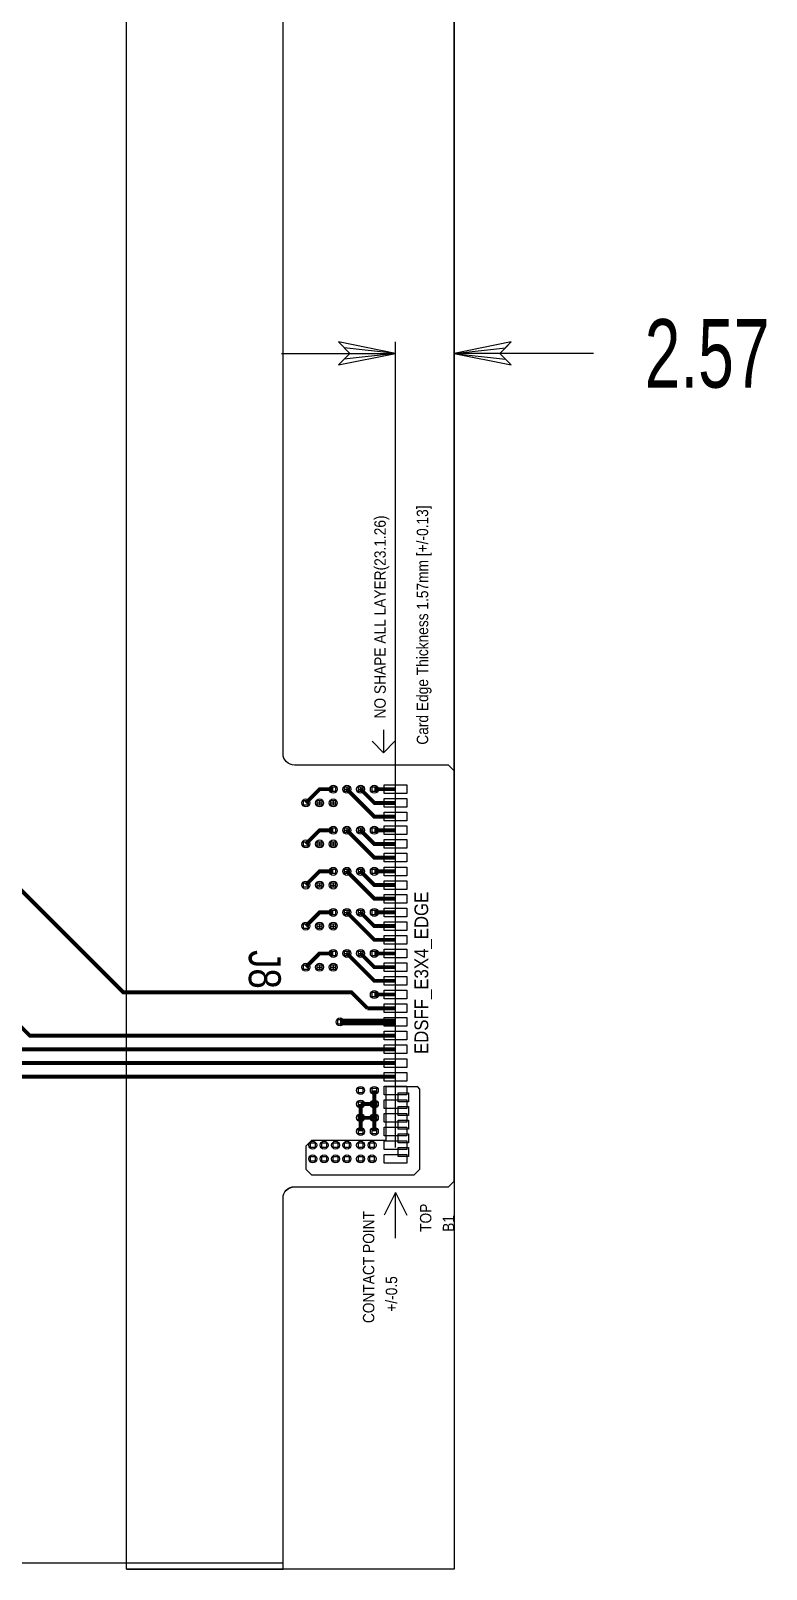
# Model space of a CAD drawing. Extents: x -65 to 700, y -155 to 755.
# Drawn here: x 61.4 to 93.7, y 449.7 to 517.1 of the extents above; entities that cross this region are included whole.
import ezdxf
from ezdxf.enums import TextEntityAlignment as Align

# ---------------------------------------------------------------- set-up
doc = ezdxf.new("R2010")
doc.units = 0
for name, color, linetype in [('BOARD_GEOMETRY_DIMENSION', 212, 'CONTINUOUS'), ('BOARD_GEOMETRY_OUTLINE', 254, 'CONTINUOUS'), ('COMPONENT_VALUE_ASSEMBLY_TOP', 254, 'CONTINUOUS'), ('ETCH_TOP', 72, 'CONTINUOUS'), ('MANUFACTURING_NCBACKDRILL-1-4', 85, 'CONTINUOUS'), ('MANUFACTURING_NCBACKDRILL-16-4', 85, 'CONTINUOUS'), ('MANUFACTURING_NCLEGEND-1-16', 85, 'CONTINUOUS'), ('PACKAGE_GEOMETRY_ASSEMBLY_TOP', 142, 'CONTINUOUS'), ('PACKAGE_GEOMETRY_PLACE_BOUND_TO', 85, 'CONTINUOUS'), ('PIN_TOP', 72, 'CONTINUOUS'), ('REF_DES_SILKSCREEN_TOP', 150, 'CONTINUOUS'), ('VIA_CLASS_TOP', 72, 'CONTINUOUS')]:
    doc.layers.add(name, color=color, linetype=linetype)

# ---------------------------------------------------------------- blocks, each defined once
blk = doc.blocks.new('FIGURE_SQUARE')
blk.add_lwpolyline([(-0.5, -0.5), (-0.5, 0.5), (0.5, 0.5), (0.5, -0.5)], close=True)
blk = doc.blocks.new('FIGURE_CROSS')
for points in [[(-0.5, 0), (0.5, 0)], [(0, 0.5), (0, -0.5)]]:
    blk.add_lwpolyline(points)

msp = doc.modelspace()

# ---------------------------------------------------------------- linework, layer by layer
at = {"layer": 'BOARD_GEOMETRY_DIMENSION'}
for points in [[(80, 478.0097), (80, 531)], [(72.43, 503), (77.43, 503)], [(74.93, 502.5), (77.43, 503), (74.93, 503.5), (75.43, 503), (74.93, 502.5)], [(77.43, 503), (75.18, 503.25), (75.43, 503), (77.43, 503), (75.18, 502.75), (74.93, 502.5)], [(77.43, 468.2), (77.43, 503.5)], [(80, 503), (82.25, 502.75), (82, 503), (80, 503), (82.25, 503.25), (82.5, 503.5)], [(82.5, 503.5), (80, 503), (82.5, 502.5), (82, 503), (82.5, 503.5)], [(80, 467.225), (80, 503.5)], [(86.1, 503), (80, 503)]]:
    msp.add_lwpolyline(points, dxfattribs=at)
at = {"layer": 'BOARD_GEOMETRY_OUTLINE'}
msp.add_lwpolyline([(0, 450), (72.5, 450), (72.5, 465.975, -0.429311), (73, 466.475), (79.75, 466.475), (80, 466.725), (80, 484.705), (79.75, 484.955), (73, 484.955, -0.410035), (72.5, 485.455), (72.5, 522), (0, 522)], format="xyb", close=True, dxfattribs=at)
at = {"layer": 'ETCH_TOP'}
for points, const_width in [([(77.43, 471.9), (56.6001, 471.9), (44.0001, 484.5), (44.0001, 485)], 0.169), ([(77.43, 472.5), (59, 472.5), (47, 484.5), (47, 485)], 0.169), ([(77.43, 473.1), (61.4001, 473.1), (50.0001, 484.5), (50.0001, 485)], 0.169), ([(56.0001, 485), (56.0001, 484.5), (65.5001, 475), (75.5, 475), (76.2, 474.3)], 0.169), ([(74.7, 483.9), (74.1, 483.9), (73.5, 483.3)], 0.169), ([(77.43, 482.7), (76.5, 482.7), (75.3, 483.9)], 0.171), ([(77.43, 483.3), (76.5, 483.3), (75.9, 483.9)], 0.171), ([(77.43, 483.9), (76.5, 483.9)], 0.169), ([(74.7, 482.1), (74.1, 482.1), (73.5, 481.5)], 0.169), ([(77.43, 480.9), (76.5, 480.9), (75.3, 482.1)], 0.171), ([(77.43, 481.5), (76.5, 481.5), (75.9, 482.1)], 0.171), ([(77.43, 482.1), (76.5, 482.1)], 0.169), ([(74.7, 480.3), (74.1, 480.3), (73.5, 479.7)], 0.169), ([(77.43, 479.1), (76.5, 479.1), (75.3, 480.3)], 0.171), ([(77.43, 479.7), (76.5, 479.7), (75.9, 480.3)], 0.171), ([(77.43, 480.3), (76.5, 480.3)], 0.169), ([(74.7, 478.5), (74.1, 478.5), (73.5, 477.9)], 0.169), ([(77.43, 477.3), (76.5, 477.3), (75.3, 478.5)], 0.171), ([(77.43, 477.9), (76.5, 477.9), (75.9, 478.5)], 0.171), ([(77.43, 478.5), (76.5, 478.5)], 0.169), ([(74.7, 476.7), (74.1, 476.7), (73.5, 476.1)], 0.169), ([(77.43, 475.5), (76.5, 475.5), (75.3, 476.7)], 0.171), ([(77.43, 476.1), (76.5, 476.1), (75.9, 476.7)], 0.171), ([(77.43, 476.7), (76.5, 476.7)], 0.169), ([(77.43, 474.9), (76.5, 474.9)], 0.169), ([(77.43, 474.3), (76.2, 474.3)], 0.169), ([(77.43, 473.7), (75, 473.7)], 0.3), ([(53.4997, 472.5004), (53.4997, 472.0004), (54.2001, 471.3), (77.43, 471.3)], 0.169), ([(76.5, 470.7), (76.5, 470.1)], 0.169), ([(76.5, 470.1), (75.9, 470.1)], 0.169), ([(75.9, 469.5), (75.9, 470.1)], 0.169), ([(76.5, 470.1), (76.5, 469.5)], 0.169), ([(75.9, 468.9), (75.9, 469.5)], 0.169), ([(76.5, 469.5), (75.9, 469.5)], 0.169), ([(76.5, 469.5), (76.5, 468.9)], 0.169)]:
    msp.add_lwpolyline(points, dxfattribs=dict(at, const_width=const_width))
for points in [[(77, 470.85), (77, 468.5), (73.75, 468.5), (73.5, 468.25), (73.5, 467.25), (73.75, 467), (78.25, 467), (78.5, 467.25), (78.5, 470.75), (78.4, 470.85)], [(77.55, 470.2), (77.55, 470.6), (78, 470.6), (78, 470.2)], [(77.55, 469.6), (77.55, 470), (78, 470), (78, 469.6)], [(77.55, 469), (77.55, 469.4), (78, 469.4), (78, 469)], [(77.55, 468.4), (77.55, 468.8), (78, 468.8), (78, 468.4)], [(77.55, 467.8), (77.55, 468.2), (78, 468.2), (78, 467.8)]]:
    msp.add_lwpolyline(points, close=True, dxfattribs=at)
at = {"layer": 'PACKAGE_GEOMETRY_ASSEMBLY_TOP'}
msp.add_lwpolyline([(65.632, 449.715), (72.5, 449.715), (72.5, 465.975, -0.414214), (73, 466.475), (79.75, 466.475), (80, 466.725), (80, 484.705), (79.75, 484.955), (73, 484.955, -0.414214), (72.5, 485.455), (72.5, 522.315), (65.632, 522.315)], format="xyb", dxfattribs=at)
for points in [[(76.9, 486.5), (76.9, 485.5), (76.4, 486)], [(76.9, 485.5), (77.4, 486)], [(77.43, 464.225), (77.43, 466.225), (76.93, 465.225)], [(77.43, 466.225), (77.93, 465.225)]]:
    msp.add_lwpolyline(points, dxfattribs=at)
at = {"layer": 'PACKAGE_GEOMETRY_PLACE_BOUND_TO'}
msp.add_lwpolyline([(80, 449.715), (65.632, 449.715), (65.632, 522.315), (80, 522.315)], close=True, dxfattribs=at)
at = {"layer": 'PIN_TOP'}
for points in [[(77.93, 483.71), (76.93, 483.71), (76.93, 484.09), (77.93, 484.09)], [(77.93, 483.11), (76.93, 483.11), (76.93, 483.49), (77.93, 483.49)], [(77.93, 482.51), (76.93, 482.51), (76.93, 482.89), (77.93, 482.89)], [(77.93, 481.91), (76.93, 481.91), (76.93, 482.29), (77.93, 482.29)], [(77.93, 481.31), (76.93, 481.31), (76.93, 481.69), (77.93, 481.69)], [(77.93, 480.71), (76.93, 480.71), (76.93, 481.09), (77.93, 481.09)], [(77.93, 480.11), (76.93, 480.11), (76.93, 480.49), (77.93, 480.49)], [(77.93, 479.51), (76.93, 479.51), (76.93, 479.89), (77.93, 479.89)], [(77.93, 478.91), (76.93, 478.91), (76.93, 479.29), (77.93, 479.29)], [(77.93, 478.31), (76.93, 478.31), (76.93, 478.69), (77.93, 478.69)], [(77.93, 477.71), (76.93, 477.71), (76.93, 478.09), (77.93, 478.09)], [(77.93, 477.11), (76.93, 477.11), (76.93, 477.49), (77.93, 477.49)], [(77.93, 476.51), (76.93, 476.51), (76.93, 476.89), (77.93, 476.89)], [(77.93, 475.91), (76.93, 475.91), (76.93, 476.29), (77.93, 476.29)], [(77.93, 475.31), (76.93, 475.31), (76.93, 475.69), (77.93, 475.69)], [(77.93, 474.71), (76.93, 474.71), (76.93, 475.09), (77.93, 475.09)], [(77.93, 474.11), (76.93, 474.11), (76.93, 474.49), (77.93, 474.49)], [(77.93, 473.51), (76.93, 473.51), (76.93, 473.89), (77.93, 473.89)], [(77.93, 472.91), (76.93, 472.91), (76.93, 473.29), (77.93, 473.29)], [(77.93, 472.31), (76.93, 472.31), (76.93, 472.69), (77.93, 472.69)], [(77.93, 471.71), (76.93, 471.71), (76.93, 472.09), (77.93, 472.09)], [(77.93, 471.11), (76.93, 471.11), (76.93, 471.49), (77.93, 471.49)], [(77.93, 470.51), (76.93, 470.51), (76.93, 470.89), (77.93, 470.89)], [(77.93, 469.91), (76.93, 469.91), (76.93, 470.29), (77.93, 470.29)], [(77.93, 469.31), (76.93, 469.31), (76.93, 469.69), (77.93, 469.69)], [(77.93, 468.71), (76.93, 468.71), (76.93, 469.09), (77.93, 469.09)], [(77.93, 468.11), (76.93, 468.11), (76.93, 468.49), (77.93, 468.49)], [(77.93, 467.51), (76.93, 467.51), (76.93, 467.89), (77.93, 467.89)]]:
    msp.add_lwpolyline(points, close=True, dxfattribs=at)
at = {"layer": 'VIA_CLASS_TOP'}
for centre in [(73.5, 483.3), (74.1, 483.3), (74.7, 483.9), (74.7, 483.3), (75.3, 483.9), (75.9, 483.9), (76.5, 483.9), (74.7, 482.1), (75.3, 482.1), (75.9, 482.1), (76.5, 482.1), (73.5, 481.5), (74.1, 481.5), (74.7, 481.5), (74.7, 480.3), (75.3, 480.3), (75.9, 480.3), (76.5, 480.3), (73.5, 479.7), (74.1, 479.7), (74.7, 479.7), (73.5, 477.9), (74.1, 477.9), (74.7, 478.5), (74.7, 477.9), (75.3, 478.5), (75.9, 478.5), (76.5, 478.5), (74.7, 476.7), (75.3, 476.7), (75.9, 476.7), (76.5, 476.7), (73.5, 476.1), (74.1, 476.1), (74.7, 476.1), (76.5, 474.9), (75, 473.7), (75.9, 470.7), (76.5, 470.7), (75.9, 470.1), (76.5, 470.1), (75.9, 469.5), (76.5, 469.5), (75.9, 468.9), (76.5, 468.9), (73.8, 468.3), (74.3, 468.3), (74.8, 468.3), (75.3, 468.3), (75.9, 468.3), (76.4, 468.3), (73.8, 467.7), (74.3, 467.7), (74.8, 467.7), (75.3, 467.7), (75.9, 467.7), (76.4, 467.7)]:
    msp.add_circle(centre, 0.175, dxfattribs=at)

# ---------------------------------------------------------------- block references
at = {"layer": 'MANUFACTURING_NCBACKDRILL-1-4', "xscale": 0.2, "yscale": 0.2}
for p in [(74.1, 483.3), (74.7, 483.3), (74.1, 481.5), (74.7, 481.5), (74.1, 479.7), (74.7, 479.7), (74.1, 477.9), (74.7, 477.9), (74.1, 476.1), (74.7, 476.1)]:
    msp.add_blockref('FIGURE_CROSS', p, dxfattribs=at)
at = {"layer": 'MANUFACTURING_NCBACKDRILL-16-4', "xscale": 0.2, "yscale": 0.2}
for p in [(75.3, 483.9), (75.9, 483.9), (75.3, 482.1), (75.9, 482.1), (75.3, 480.3), (75.9, 480.3), (75.3, 478.5), (75.9, 478.5), (75.3, 476.7), (75.9, 476.7)]:
    msp.add_blockref('FIGURE_CROSS', p, dxfattribs=at)
at = {"layer": 'MANUFACTURING_NCLEGEND-1-16', "xscale": 0.2, "yscale": 0.2}
for p in [(74.7, 483.9), (75.3, 483.9), (75.9, 483.9), (76.5, 483.9), (73.5, 483.3), (74.1, 483.3), (74.7, 483.3), (74.7, 482.1), (75.3, 482.1), (75.9, 482.1), (76.5, 482.1), (73.5, 481.5), (74.1, 481.5), (74.7, 481.5), (74.7, 480.3), (75.3, 480.3), (75.9, 480.3), (76.5, 480.3), (73.5, 479.7), (74.1, 479.7), (74.7, 479.7), (74.7, 478.5), (75.3, 478.5), (75.9, 478.5), (76.5, 478.5), (73.5, 477.9), (74.1, 477.9), (74.7, 477.9), (74.7, 476.7), (75.3, 476.7), (75.9, 476.7), (76.5, 476.7), (73.5, 476.1), (74.1, 476.1), (74.7, 476.1), (76.5, 474.9), (75, 473.7), (75.9, 470.7), (76.5, 470.7), (75.9, 470.1), (76.5, 470.1), (75.9, 469.5), (76.5, 469.5), (75.9, 468.9), (76.5, 468.9), (73.8, 468.3), (74.3, 468.3), (74.8, 468.3), (75.3, 468.3), (75.9, 468.3), (76.4, 468.3), (73.8, 467.7), (74.3, 467.7), (74.8, 467.7), (75.3, 467.7), (75.9, 467.7), (76.4, 467.7)]:
    msp.add_blockref('FIGURE_SQUARE', p, dxfattribs=at)

# ---------------------------------------------------------------- texts
at = {"layer": 'BOARD_GEOMETRY_DIMENSION', "width": 0.7}
msp.add_text('2.57', height=3, dxfattribs=at).set_placement((88.35, 501.5))
at = {"layer": 'COMPONENT_VALUE_ASSEMBLY_TOP', "width": 0.916667}
msp.add_text('EDSFF_E3X4_EDGE', height=0.6, rotation=90, dxfattribs=at).set_placement((78.86, 475.85), align=Align.CENTER)
at = {"layer": 'PACKAGE_GEOMETRY_ASSEMBLY_TOP', "width": 0.9}
for s, p in [('Card Edge Thickness 1.57mm [+/-0.13]', (78.86, 485.85)), ('NO SHAPE ALL LAYER(23.1.26)', (77, 487)), ('CONTACT POINT', (76.5, 460.5)), ('TOP', (79, 464.5)), ('B1', (80, 464.5)), ('+/-0.5', (77.5, 461))]:
    msp.add_text(s, height=0.5, rotation=90, dxfattribs=at).set_placement(p)
at = {"layer": 'REF_DES_SILKSCREEN_TOP', "width": 0.857143}
msp.add_text('J8', height=1.4, rotation=270, dxfattribs=at).set_placement((71, 476), align=Align.CENTER)

doc.saveas('drawing.dxf')
